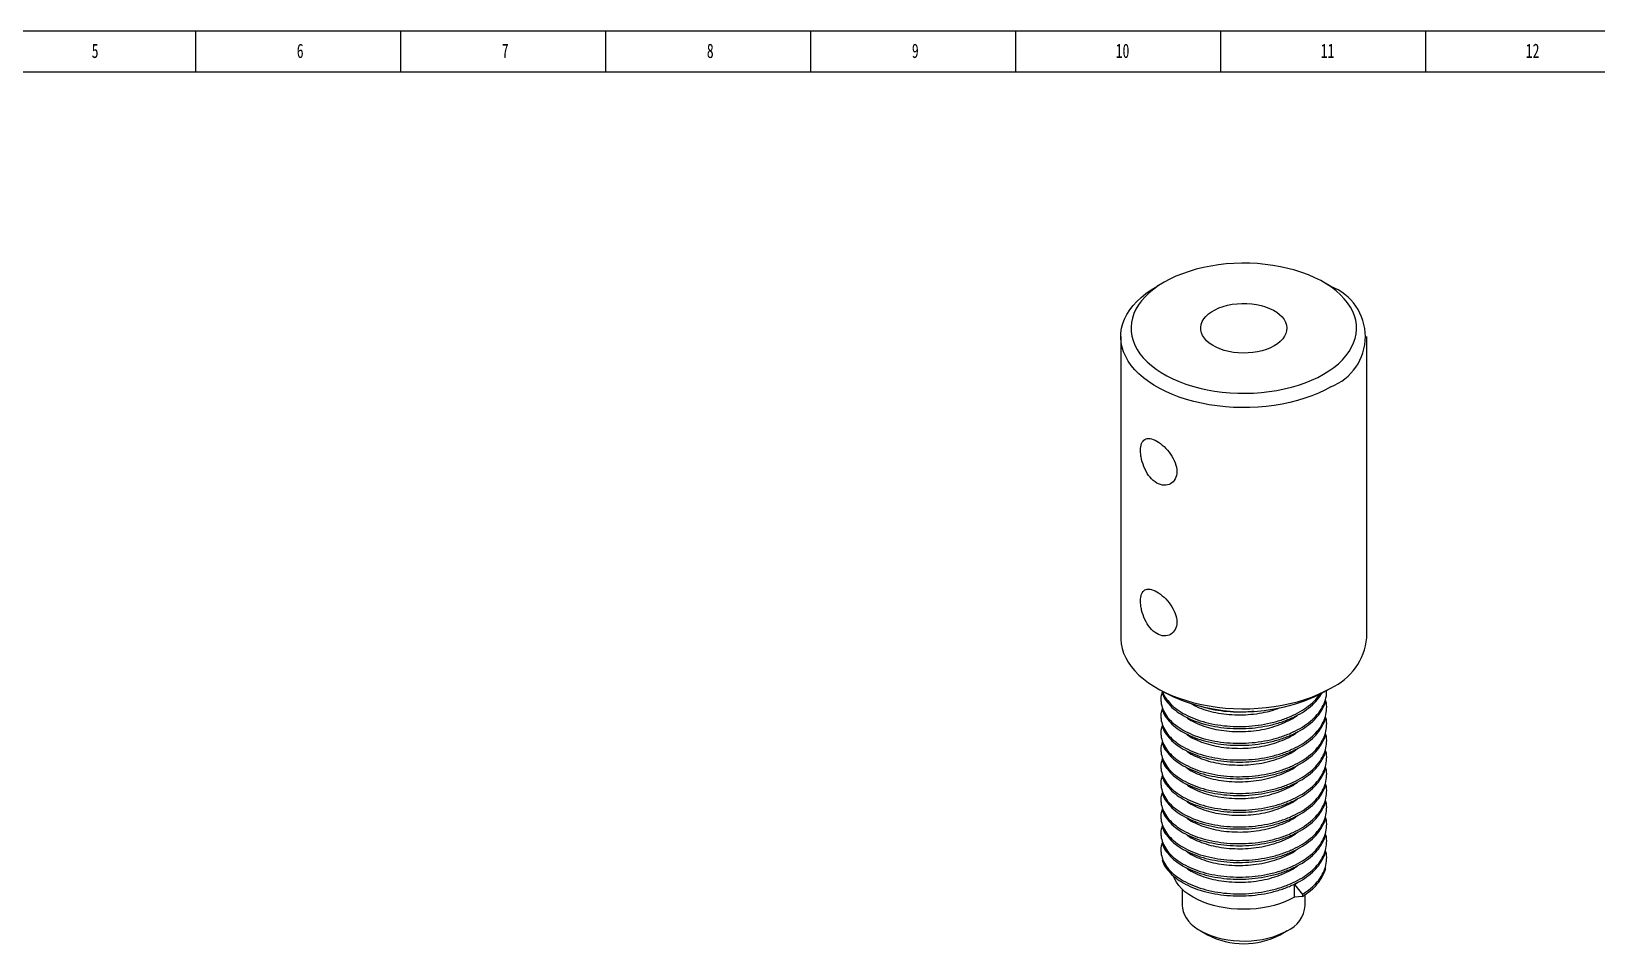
# Model space of a CAD drawing. Header units: millimetres. Extents: x 0 to 1189, y 0 to 841.
# Drawn here: x 212 to 593.7, y 618.4 to 841 of the extents above; entities that cross this region are included whole.
import ezdxf

# ---------------------------------------------------------------- set-up
doc = ezdxf.new("R2010")
doc.units = ezdxf.units.MM
doc.layers.add('10', color=7, linetype='Continuous')
doc.layers.add('5', color=7, linetype='Continuous')
doc.styles.add('SLDTEXTSTYLE5', font='TXT', dxfattribs={"width": 0.7})

msp = doc.modelspace()

# ---------------------------------------------------------------- linework, layer by layer
at = {"color": 7, "linetype": 'Continuous', "lineweight": 25}
for p, q in [((488.202, 779.774), (486.434, 778.753)), ((528.867, 778.753), (527.099, 779.774)), ((477.65, 766.508), (477.65, 693.02)), ((537.65, 693.02), (537.65, 766.508)), ((486.434, 680.776), (488.202, 679.755)), ((527.099, 679.755), (528.867, 680.776)), ((527.853, 679.275), (527.833, 679.495)), ((527.857, 679.496), (527.857, 680.006)), ((487.444, 677.965), (487.444, 677.454)), ((527.857, 675.413), (527.857, 675.923)), ((487.444, 673.882), (487.444, 673.372)), ((527.853, 675.192), (527.833, 675.413)), ((487.444, 669.799), (487.444, 669.289)), ((527.853, 671.11), (527.833, 671.33)), ((527.857, 671.33), (527.857, 671.841)), ((487.444, 665.717), (487.444, 665.206)), ((527.853, 667.027), (527.833, 667.247)), ((527.857, 667.248), (527.857, 667.758)), ((487.444, 661.634), (487.444, 661.124)), ((527.853, 662.944), (527.833, 663.164)), ((527.857, 663.165), (527.857, 663.675)), ((487.444, 657.551), (487.444, 657.041)), ((527.853, 658.862), (527.833, 659.082)), ((527.857, 659.082), (527.857, 659.593)), ((487.444, 653.469), (487.444, 652.958)), ((527.853, 654.779), (527.833, 654.999)), ((527.857, 655), (527.857, 655.51)), ((487.444, 649.386), (487.444, 648.876)), ((527.853, 650.696), (527.833, 650.916)), ((527.857, 650.917), (527.857, 651.427)), ((487.444, 645.303), (487.444, 644.793)), ((527.853, 646.613), (527.833, 646.834)), ((527.857, 646.834), (527.857, 647.345)), ((527.853, 642.531), (527.833, 642.751)), ((527.857, 642.751), (527.857, 643.262)), ((487.444, 641.22), (487.444, 640.71)), ((527.853, 638.448), (527.833, 638.668)), ((527.857, 638.669), (527.857, 639.179)), ((492.65, 631.679), (492.65, 627.697)), ((520.025, 632.801), (520.867, 633.414)), ((520.025, 632.801), (521.938, 630.42)), ((520.025, 629.739), (520.025, 632.801)), ((521.938, 629.91), (520.025, 629.739)), ((521.938, 630.42), (521.938, 629.91)), ((522.65, 627.697), (522.65, 630.423)), ((497.042, 621.574), (498.81, 620.553)), ((516.491, 620.553), (518.259, 621.574))]:
    msp.add_line(p, q, dxfattribs=at)
at = {"color": 7, "linetype": 'Continuous', "lineweight": 25, "flags": 128}
for points in [[(527.096, 757.324), (528.405, 758.135), (529.613, 758.996), (530.714, 759.903), (531.702, 760.853), (532.574, 761.841), (533.324, 762.861), (533.949, 763.908), (534.445, 764.979), (534.812, 766.066), (535.046, 767.166), (535.146, 768.273), (535.113, 769.381), (534.945, 770.485), (534.645, 771.579), (534.213, 772.659), (533.652, 773.718), (532.964, 774.753), (532.153, 775.757), (531.222, 776.726), (530.177, 777.656), (529.022, 778.541), (527.763, 779.377), (526.405, 780.16), (524.957, 780.887), (523.424, 781.554), (521.814, 782.158), (520.135, 782.695), (518.395, 783.163), (516.603, 783.56), (514.768, 783.884), (512.898, 784.134), (511.002, 784.307), (509.09, 784.403), (507.17, 784.423), (505.254, 784.365), (503.348, 784.23), (501.464, 784.018), (499.61, 783.732), (497.795, 783.371), (496.028, 782.938), (494.318, 782.435), (492.673, 781.864), (491.1, 781.228), (489.609, 780.531), (488.205, 779.775), (486.896, 778.965), (485.688, 778.104), (484.587, 777.196), (483.598, 776.246), (482.727, 775.259), (481.977, 774.239), (481.352, 773.191), (480.855, 772.121), (480.489, 771.033), (480.255, 769.933), (480.154, 768.827), (480.188, 767.719), (480.355, 766.615), (480.656, 765.521), (481.087, 764.441), (481.649, 763.381), (482.336, 762.347), (483.148, 761.343), (484.078, 760.373), (485.124, 759.444), (486.279, 758.559), (487.538, 757.723), (488.895, 756.939), (490.344, 756.212), (491.877, 755.545), (493.487, 754.942), (495.166, 754.405), (496.905, 753.936), (498.697, 753.539), (500.533, 753.215), (502.403, 752.966), (504.299, 752.793), (506.211, 752.696), (508.13, 752.677), (510.047, 752.735), (511.952, 752.87), (513.836, 753.081), (515.691, 753.368), (517.505, 753.729), (519.272, 754.162), (520.983, 754.665), (522.628, 755.236), (524.2, 755.871), (525.692, 756.568), (527.096, 757.324)], [(528.864, 754.262), (527.399, 753.472), (525.847, 752.739), (524.213, 752.068), (522.505, 751.462), (520.731, 750.923), (518.899, 750.453), (517.016, 750.055), (515.092, 749.731), (513.134, 749.482), (511.152, 749.308), (509.154, 749.212), (507.149, 749.192), (505.147, 749.25), (503.155, 749.385), (501.184, 749.597), (499.242, 749.884), (497.337, 750.245), (495.479, 750.679), (493.674, 751.184), (491.933, 751.757), (490.261, 752.396), (488.667, 753.098), (487.158, 753.86), (485.74, 754.678), (484.42, 755.55), (483.204, 756.47), (482.097, 757.435), (481.105, 758.44), (480.23, 759.482), (479.479, 760.555), (478.853, 761.654), (478.355, 762.776), (477.989, 763.914), (477.755, 765.063), (477.654, 766.219), (477.688, 767.376), (477.855, 768.53), (478.156, 769.674), (478.588, 770.804), (479.15, 771.915), (479.839, 773.002), (480.652, 774.06), (481.586, 775.084), (482.637, 776.07), (483.799, 777.013), (485.068, 777.909), (486.434, 778.753)], [(515.075, 764.264), (514.18, 763.803), (513.2, 763.404), (512.148, 763.073), (511.037, 762.812), (509.882, 762.627), (508.698, 762.519), (507.5, 762.489), (506.305, 762.538), (505.126, 762.666), (503.981, 762.87), (502.883, 763.149), (501.848, 763.498), (500.888, 763.913), (500.017, 764.388), (499.245, 764.917), (498.582, 765.494), (498.038, 766.111), (497.619, 766.759), (497.331, 767.431), (497.177, 768.117), (497.16, 768.809), (497.28, 769.498), (497.534, 770.174), (497.921, 770.829), (498.435, 771.455), (499.068, 772.042), (499.814, 772.584), (500.662, 773.074), (501.6, 773.504), (502.618, 773.87), (503.701, 774.166), (504.836, 774.39), (506.008, 774.537), (507.201, 774.606), (508.399, 774.596), (509.588, 774.507), (510.752, 774.341), (511.875, 774.099), (512.944, 773.785), (513.943, 773.402), (514.86, 772.957), (515.683, 772.453), (516.402, 771.899), (517.006, 771.302), (517.488, 770.668), (517.842, 770.007), (518.064, 769.327), (518.149, 768.636), (518.098, 767.945), (517.91, 767.261), (517.589, 766.595), (517.138, 765.953), (516.564, 765.346), (515.873, 764.78), (515.075, 764.264)], [(477.65, 693.02), (477.654, 692.73), (477.755, 691.574), (477.989, 690.425), (478.355, 689.287), (478.853, 688.166), (479.479, 687.066), (480.23, 685.993), (481.105, 684.952), (482.097, 683.946), (483.204, 682.981), (484.42, 682.061), (485.74, 681.19), (487.158, 680.371), (488.667, 679.609), (490.261, 678.907), (491.933, 678.268), (493.674, 677.695), (495.479, 677.191), (497.337, 676.757), (499.242, 676.395), (501.184, 676.108), (503.155, 675.897), (505.147, 675.762), (507.149, 675.704), (509.154, 675.723), (511.152, 675.819), (513.134, 675.993), (515.092, 676.242), (517.016, 676.567), (518.899, 676.965), (520.731, 677.434), (522.505, 677.973), (524.213, 678.58), (525.847, 679.251), (527.399, 679.983), (528.864, 680.774)], [(520.025, 629.739), (518.899, 629.144), (517.688, 628.607), (516.4, 628.134), (515.046, 627.727), (513.636, 627.389), (512.18, 627.124), (510.689, 626.934), (509.176, 626.819), (507.65, 626.78), (506.125, 626.819), (504.611, 626.934), (503.121, 627.124), (501.665, 627.389), (500.254, 627.727), (498.9, 628.134), (497.613, 628.607), (496.402, 629.144), (495.276, 629.739), (494.245, 630.389), (493.315, 631.088), (492.495, 631.831), (491.79, 632.613), (491.206, 633.427), (490.747, 634.268), (490.491, 634.897)], [(492.65, 627.697), (492.689, 627.079), (492.858, 626.261), (493.161, 625.455), (493.596, 624.67), (494.158, 623.913), (494.842, 623.19), (495.642, 622.507), (496.551, 621.872), (497.56, 621.289), (498.661, 620.764), (499.843, 620.302), (501.096, 619.908), (502.408, 619.583), (503.768, 619.332), (505.163, 619.157), (506.58, 619.059), (508.007, 619.04), (509.431, 619.098), (510.839, 619.235), (512.218, 619.448), (513.555, 619.736), (514.839, 620.096), (516.058, 620.525), (517.201, 621.019), (518.257, 621.573)]]:
    msp.add_lwpolyline(points, dxfattribs=at)
at = {"color": 7, "linetype": 'Continuous', "lineweight": 25}
for centre, radius, start, end in [((524.193, 766.508), 13.106, 290.87496, 69.10891), ((522.687, 694.481), 15.035, 294.25741, 354.42245), ((507.65, 717.151), 42.152, 242.52266, 297.47197), ((515.285, 628.344), 7.394, 293.70068, 354.97918), ((507.65, 637.552), 19.16, 242.52266, 297.47197)]:
    msp.add_arc(centre, radius, start, end, dxfattribs=at)
for points, knots in [([(486.437, 740.994), (485.851, 741.332), (485.302, 741.544), (484.318, 741.698), (483.889, 741.636), (483.197, 741.236), (482.929, 740.894), (482.575, 739.971), (482.483, 739.381), (482.483, 738.379), (482.506, 738.02), (482.595, 737.286), (482.662, 736.909), (482.929, 735.75), (483.194, 734.967), (483.892, 733.474), (484.319, 732.783), (485.302, 731.605), (485.858, 731.122), (487.013, 730.454), (487.621, 730.266), (488.771, 730.21), (489.322, 730.34), (490.259, 730.879), (490.647, 731.287), (491.18, 732.319), (491.321, 732.93), (491.322, 734.278), (491.181, 734.997), (490.652, 736.435), (490.262, 737.156), (489.33, 738.493), (488.778, 739.123), (487.629, 740.198), (487.023, 740.655), (486.437, 740.994)], [0, 0, 0, 0, 0.0625, 0.0625, 0.125, 0.125, 0.1875, 0.1875, 0.25, 0.25, 0.28125, 0.28125, 0.3125, 0.3125, 0.375, 0.375, 0.4375, 0.4375, 0.5, 0.5, 0.5625, 0.5625, 0.625, 0.625, 0.6875, 0.6875, 0.75, 0.75, 0.8125, 0.8125, 0.875, 0.875, 0.9375, 0.9375, 1, 1, 1, 1]), ([(486.437, 704.249), (485.851, 704.587), (485.302, 704.8), (484.318, 704.954), (483.889, 704.892), (483.197, 704.492), (482.929, 704.149), (482.575, 703.227), (482.483, 702.636), (482.483, 701.635), (482.506, 701.276), (482.595, 700.542), (482.662, 700.165), (482.929, 699.006), (483.194, 698.222), (483.892, 696.73), (484.319, 696.039), (485.302, 694.861), (485.858, 694.377), (487.013, 693.71), (487.621, 693.522), (488.771, 693.465), (489.322, 693.595), (490.259, 694.135), (490.647, 694.543), (491.18, 695.574), (491.321, 696.186), (491.322, 697.533), (491.181, 698.252), (490.652, 699.69), (490.262, 700.412), (489.33, 701.749), (488.778, 702.378), (487.629, 703.454), (487.023, 703.911), (486.437, 704.249)], [0, 0, 0, 0, 0.0625, 0.0625, 0.125, 0.125, 0.1875, 0.1875, 0.25, 0.25, 0.28125, 0.28125, 0.3125, 0.3125, 0.375, 0.375, 0.4375, 0.4375, 0.5, 0.5, 0.5625, 0.5625, 0.625, 0.625, 0.6875, 0.6875, 0.75, 0.75, 0.8125, 0.8125, 0.875, 0.875, 0.9375, 0.9375, 1, 1, 1, 1]), ([(487.767, 679.738), (487.677, 679.48), (487.396, 678.68), (487.42, 677.288), (487.821, 675.618), (488.722, 673.991), (490.07, 672.462), (491.823, 671.083), (493.931, 669.876), (496.361, 668.869), (499.082, 668.085), (502.017, 667.554), (505.061, 667.291), (508.144, 667.294), (511.219, 667.569), (514.24, 668.123), (517.117, 668.944), (519.716, 669.991), (522.02, 671.235), (524.006, 672.664), (525.649, 674.292), (526.885, 676.061), (527.616, 677.908), (527.917, 679.293), (527.832, 680.041), (527.817, 680.169)], [0, 0, 0, 0, 0.0215756, 0.0669692, 0.1130315, 0.1597366, 0.2065316, 0.2528578, 0.298294, 0.3442438, 0.3909004, 0.4377144, 0.4841256, 0.5296362, 0.5754664, 0.6220665, 0.6688913, 0.7153799, 0.7591963, 0.8048557, 0.8513683, 0.898195, 0.9447746, 0.9905632, 1, 1, 1, 1]), ([(487.79, 679.644), (487.823, 679.498), (487.984, 678.788), (488.744, 677.565), (490.064, 676.033), (491.825, 674.656), (493.931, 673.448), (496.361, 672.441), (499.082, 671.658), (502.017, 671.126), (505.061, 670.864), (508.144, 670.866), (511.219, 671.141), (514.24, 671.695), (517.117, 672.517), (519.715, 673.564), (522.021, 674.807), (523.999, 676.237), (525.652, 677.838), (526.391, 679.007), (526.755, 679.581)], [0, 0, 0, 0, 0.0151499, 0.0738715, 0.1327064, 0.1909517, 0.248078, 0.3058502, 0.3645109, 0.4233696, 0.4817218, 0.5389418, 0.5965634, 0.6551532, 0.7140255, 0.7724749, 0.8275649, 0.8849718, 0.9434515, 1, 1, 1, 1]), ([(487.838, 679.965), (487.858, 679.882), (488.01, 679.236), (488.749, 678.076), (490.063, 676.544), (491.825, 675.166), (493.931, 673.959), (496.361, 672.952), (499.082, 672.168), (502.017, 671.636), (505.061, 671.374), (508.144, 671.377), (511.219, 671.652), (514.24, 672.205), (517.118, 673.027), (519.715, 674.074), (522.023, 675.317), (523.991, 676.75), (525.426, 678.1), (526.011, 679), (526.212, 679.309)], [0, 0, 0, 0, 0.0088441, 0.0695478, 0.1303686, 0.1905798, 0.2496343, 0.3093565, 0.3699972, 0.4308426, 0.4911644, 0.5503157, 0.6098822, 0.6704496, 0.731309, 0.7917313, 0.8486807, 0.9080254, 0.968479, 1, 1, 1, 1]), ([(487.767, 675.655), (487.677, 675.397), (487.396, 674.597), (487.42, 673.205), (487.821, 671.536), (488.722, 669.908), (490.07, 668.379), (491.823, 667), (493.931, 665.793), (496.361, 664.786), (499.082, 664.003), (502.017, 663.471), (505.061, 663.209), (508.144, 663.211), (511.219, 663.486), (514.24, 664.04), (517.117, 664.862), (519.716, 665.909), (522.02, 667.153), (524.005, 668.581), (525.652, 670.209), (526.876, 671.978), (527.649, 673.827), (527.901, 675.696), (527.876, 677.009), (527.637, 677.675), (527.615, 677.735)], [0, 0, 0, 0, 0.0207338, 0.0643563, 0.1086216, 0.1535044, 0.1984737, 0.2429924, 0.2866559, 0.330813, 0.3756493, 0.4206368, 0.4652373, 0.5089723, 0.5530143, 0.5977963, 0.6427943, 0.6874691, 0.729576, 0.773454, 0.8181519, 0.8631516, 0.9079138, 0.951916, 0.9956817, 1, 1, 1, 1]), ([(487.79, 675.561), (487.823, 675.415), (487.984, 674.705), (488.744, 673.483), (490.064, 671.951), (491.825, 670.573), (493.931, 669.366), (496.361, 668.359), (499.082, 667.575), (502.017, 667.043), (505.061, 666.781), (508.144, 666.784), (511.219, 667.059), (514.24, 667.612), (517.117, 668.434), (519.716, 669.481), (522.02, 670.725), (524.004, 672.154), (525.658, 673.781), (526.853, 675.552), (527.506, 676.915), (527.609, 677.678), (527.627, 677.808)], [0, 0, 0, 0, 0.0141187, 0.0688434, 0.1236736, 0.1779544, 0.2311924, 0.2850323, 0.3397002, 0.3945526, 0.448933, 0.5022582, 0.5559578, 0.6105596, 0.6654247, 0.7198958, 0.7712359, 0.8247355, 0.8792347, 0.9341019, 0.9886796, 1, 1, 1, 1]), ([(494.914, 676.927), (495.205, 676.755), (496.089, 676.232), (497.883, 675.536), (500.227, 674.864), (502.772, 674.42), (505.408, 674.205), (508.077, 674.221), (510.744, 674.469), (513.346, 674.975), (515.257, 675.484), (516.206, 675.883), (516.396, 675.962)], [0, 0, 0, 0, 0.0556714, 0.1691756, 0.2844273, 0.4000684, 0.5147133, 0.6271315, 0.7403396, 0.8554517, 0.9711196, 1, 1, 1, 1]), ([(497.192, 676.337), (497.823, 676.142), (499.352, 675.671), (502.023, 675.212), (505.059, 674.952), (507.772, 674.927), (509.424, 675.1), (510.067, 675.167)], [0, 0, 0, 0, 0.1641246, 0.3974046, 0.628677, 0.855462, 1, 1, 1, 1]), ([(487.767, 671.572), (487.677, 671.314), (487.396, 670.514), (487.42, 669.122), (487.821, 667.453), (488.722, 665.825), (490.07, 664.296), (491.823, 662.918), (493.931, 661.711), (496.361, 660.704), (499.082, 659.92), (502.017, 659.388), (505.061, 659.126), (508.144, 659.129), (511.219, 659.404), (514.24, 659.957), (517.117, 660.779), (519.716, 661.826), (522.02, 663.07), (524.005, 664.498), (525.652, 666.127), (526.876, 667.895), (527.649, 669.744), (527.901, 671.613), (527.876, 672.926), (527.637, 673.593), (527.615, 673.652)], [0, 0, 0, 0, 0.0207338, 0.0643563, 0.1086216, 0.1535044, 0.1984737, 0.2429924, 0.2866559, 0.330813, 0.3756493, 0.4206368, 0.4652373, 0.5089723, 0.5530143, 0.5977963, 0.6427943, 0.6874691, 0.729576, 0.773454, 0.8181519, 0.8631516, 0.9079138, 0.951916, 0.9956817, 1, 1, 1, 1]), ([(487.79, 671.478), (487.823, 671.333), (487.984, 670.623), (488.744, 669.4), (490.064, 667.868), (491.825, 666.49), (493.931, 665.283), (496.361, 664.276), (499.082, 663.492), (502.017, 662.961), (505.061, 662.698), (508.144, 662.701), (511.219, 662.976), (514.24, 663.53), (517.117, 664.351), (519.716, 665.398), (522.02, 666.642), (524.004, 668.071), (525.658, 669.699), (526.853, 671.469), (527.506, 672.833), (527.609, 673.595), (527.627, 673.726)], [0, 0, 0, 0, 0.0141187, 0.0688434, 0.1236736, 0.1779544, 0.2311924, 0.2850323, 0.3397002, 0.3945526, 0.448933, 0.5022582, 0.5559578, 0.6105596, 0.6654247, 0.7198958, 0.7712359, 0.8247355, 0.8792347, 0.9341019, 0.9886796, 1, 1, 1, 1]), ([(493.464, 673.778), (493.64, 673.636), (494.3, 673.102), (495.783, 672.312), (497.869, 671.447), (500.231, 670.784), (502.771, 670.336), (505.408, 670.123), (508.078, 670.138), (510.741, 670.389), (513.356, 670.882), (515.852, 671.606), (518.09, 672.533), (519.781, 673.416), (520.593, 674.033), (520.867, 674.241)], [0, 0, 0, 0, 0.0303957, 0.113733, 0.1980135, 0.2835915, 0.3694586, 0.4545861, 0.5380601, 0.6221207, 0.707595, 0.7934821, 0.8787516, 0.9591184, 1, 1, 1, 1]), ([(487.767, 667.489), (487.677, 667.232), (487.396, 666.431), (487.42, 665.04), (487.821, 663.37), (488.722, 661.743), (490.07, 660.214), (491.823, 658.835), (493.931, 657.628), (496.361, 656.621), (499.082, 655.837), (502.017, 655.306), (505.061, 655.043), (508.144, 655.046), (511.219, 655.321), (514.24, 655.875), (517.117, 656.696), (519.716, 657.743), (522.02, 658.987), (524.005, 660.416), (525.652, 662.044), (526.876, 663.813), (527.649, 665.662), (527.901, 667.53), (527.876, 668.844), (527.637, 669.51), (527.615, 669.57)], [0, 0, 0, 0, 0.0207338, 0.0643563, 0.1086216, 0.1535044, 0.1984737, 0.2429924, 0.2866559, 0.330813, 0.3756493, 0.4206368, 0.4652373, 0.5089723, 0.5530143, 0.5977963, 0.6427943, 0.6874691, 0.729576, 0.773454, 0.8181519, 0.8631516, 0.9079138, 0.951916, 0.9956817, 1, 1, 1, 1]), ([(487.79, 667.396), (487.823, 667.25), (487.984, 666.54), (488.744, 665.317), (490.064, 663.785), (491.825, 662.407), (493.931, 661.2), (496.361, 660.193), (499.082, 659.41), (502.017, 658.878), (505.061, 658.616), (508.144, 658.618), (511.219, 658.893), (514.24, 659.447), (517.117, 660.269), (519.716, 661.316), (522.02, 662.559), (524.004, 663.988), (525.658, 665.616), (526.853, 667.387), (527.506, 668.75), (527.609, 669.512), (527.627, 669.643)], [0, 0, 0, 0, 0.0141187, 0.0688434, 0.1236736, 0.1779544, 0.2311924, 0.2850323, 0.3397002, 0.3945526, 0.448933, 0.5022582, 0.5559578, 0.6105596, 0.6654247, 0.7198958, 0.7712359, 0.8247355, 0.8792347, 0.9341019, 0.9886796, 1, 1, 1, 1]), ([(493.464, 669.695), (493.64, 669.553), (494.3, 669.019), (495.783, 668.23), (497.869, 667.364), (500.231, 666.701), (502.771, 666.254), (505.408, 666.04), (508.078, 666.055), (510.741, 666.306), (513.356, 666.8), (515.852, 667.523), (518.09, 668.45), (519.781, 669.333), (520.593, 669.95), (520.867, 670.158)], [0, 0, 0, 0, 0.0303957, 0.113733, 0.1980135, 0.2835915, 0.3694586, 0.4545861, 0.5380601, 0.6221207, 0.707595, 0.7934821, 0.8787516, 0.9591184, 1, 1, 1, 1]), ([(487.767, 663.407), (487.677, 663.149), (487.396, 662.349), (487.42, 660.957), (487.821, 659.288), (488.722, 657.66), (490.07, 656.131), (491.823, 654.752), (493.931, 653.545), (496.361, 652.538), (499.082, 651.755), (502.017, 651.223), (505.061, 650.961), (508.144, 650.963), (511.219, 651.238), (514.24, 651.792), (517.117, 652.614), (519.716, 653.661), (522.02, 654.904), (524.005, 656.333), (525.652, 657.961), (526.876, 659.73), (527.649, 661.579), (527.901, 663.448), (527.876, 664.761), (527.637, 665.427), (527.615, 665.487)], [0, 0, 0, 0, 0.0207338, 0.0643563, 0.1086216, 0.1535044, 0.1984737, 0.2429924, 0.2866559, 0.330813, 0.3756493, 0.4206368, 0.4652373, 0.5089723, 0.5530143, 0.5977963, 0.6427943, 0.6874691, 0.729576, 0.773454, 0.8181519, 0.8631516, 0.9079138, 0.951916, 0.9956817, 1, 1, 1, 1]), ([(487.79, 663.313), (487.823, 663.167), (487.984, 662.457), (488.744, 661.235), (490.064, 659.703), (491.825, 658.325), (493.931, 657.117), (496.361, 656.111), (499.082, 655.327), (502.017, 654.795), (505.061, 654.533), (508.144, 654.536), (511.219, 654.811), (514.24, 655.364), (517.117, 656.186), (519.716, 657.233), (522.02, 658.477), (524.004, 659.906), (525.658, 661.533), (526.853, 663.304), (527.506, 664.667), (527.609, 665.429), (527.627, 665.56)], [0, 0, 0, 0, 0.0141187, 0.0688434, 0.1236736, 0.1779544, 0.2311924, 0.2850323, 0.3397002, 0.3945526, 0.448933, 0.5022582, 0.5559578, 0.6105596, 0.6654247, 0.7198958, 0.7712359, 0.8247355, 0.8792347, 0.9341019, 0.9886796, 1, 1, 1, 1]), ([(493.464, 665.613), (493.64, 665.47), (494.3, 664.937), (495.783, 664.147), (497.869, 663.281), (500.231, 662.618), (502.771, 662.171), (505.408, 661.957), (508.078, 661.972), (510.741, 662.223), (513.356, 662.717), (515.852, 663.441), (518.09, 664.368), (519.781, 665.251), (520.593, 665.868), (520.867, 666.076)], [0, 0, 0, 0, 0.0303957, 0.113733, 0.1980135, 0.2835915, 0.3694586, 0.4545861, 0.5380601, 0.6221207, 0.707595, 0.7934821, 0.8787516, 0.9591184, 1, 1, 1, 1]), ([(487.767, 659.324), (487.677, 659.066), (487.396, 658.266), (487.42, 656.874), (487.821, 655.205), (488.722, 653.577), (490.07, 652.048), (491.823, 650.67), (493.931, 649.462), (496.361, 648.456), (499.082, 647.672), (502.017, 647.14), (505.061, 646.878), (508.144, 646.88), (511.219, 647.156), (514.24, 647.709), (517.117, 648.531), (519.716, 649.578), (522.02, 650.822), (524.005, 652.25), (525.652, 653.879), (526.876, 655.647), (527.649, 657.496), (527.901, 659.365), (527.876, 660.678), (527.637, 661.344), (527.615, 661.404)], [0, 0, 0, 0, 0.0207338, 0.0643563, 0.1086216, 0.1535044, 0.1984737, 0.2429924, 0.2866559, 0.330813, 0.3756493, 0.4206368, 0.4652373, 0.5089723, 0.5530143, 0.5977963, 0.6427943, 0.6874691, 0.729576, 0.773454, 0.8181519, 0.8631516, 0.9079138, 0.951916, 0.9956817, 1, 1, 1, 1]), ([(487.79, 659.23), (487.823, 659.085), (487.984, 658.375), (488.744, 657.152), (490.064, 655.62), (491.825, 654.242), (493.931, 653.035), (496.361, 652.028), (499.082, 651.244), (502.017, 650.713), (505.061, 650.45), (508.144, 650.453), (511.219, 650.728), (514.24, 651.282), (517.117, 652.103), (519.716, 653.15), (522.02, 654.394), (524.004, 655.823), (525.658, 657.451), (526.853, 659.221), (527.506, 660.585), (527.609, 661.347), (527.627, 661.478)], [0, 0, 0, 0, 0.0141187, 0.0688434, 0.1236736, 0.1779544, 0.2311924, 0.2850323, 0.3397002, 0.3945526, 0.448933, 0.5022582, 0.5559578, 0.6105596, 0.6654247, 0.7198958, 0.7712359, 0.8247355, 0.8792347, 0.9341019, 0.9886796, 1, 1, 1, 1]), ([(493.464, 661.53), (493.64, 661.387), (494.3, 660.854), (495.783, 660.064), (497.869, 659.198), (500.231, 658.535), (502.771, 658.088), (505.408, 657.875), (508.078, 657.89), (510.741, 658.141), (513.356, 658.634), (515.852, 659.358), (518.09, 660.285), (519.781, 661.168), (520.593, 661.785), (520.867, 661.993)], [0, 0, 0, 0, 0.0303957, 0.113733, 0.1980135, 0.2835915, 0.3694586, 0.4545861, 0.5380601, 0.6221207, 0.707595, 0.7934821, 0.8787516, 0.9591184, 1, 1, 1, 1]), ([(487.767, 655.241), (487.677, 654.984), (487.396, 654.183), (487.42, 652.792), (487.821, 651.122), (488.722, 649.494), (490.07, 647.966), (491.823, 646.587), (493.931, 645.38), (496.361, 644.373), (499.082, 643.589), (502.017, 643.057), (505.061, 642.795), (508.144, 642.798), (511.219, 643.073), (514.24, 643.626), (517.117, 644.448), (519.716, 645.495), (522.02, 646.739), (524.005, 648.168), (525.652, 649.796), (526.876, 651.565), (527.649, 653.414), (527.901, 655.282), (527.876, 656.596), (527.637, 657.262), (527.615, 657.322)], [0, 0, 0, 0, 0.02073379, 0.06435635, 0.10862157, 0.15350439, 0.19847374, 0.24299245, 0.28665592, 0.33081303, 0.37564925, 0.42063683, 0.46523726, 0.50897229, 0.55301433, 0.59779631, 0.6427943, 0.68746906, 0.72957603, 0.77345401, 0.81815188, 0.86315161, 0.90791383, 0.95191598, 0.99568166, 1, 1, 1, 1]), ([(487.79, 655.148), (487.823, 655.002), (487.984, 654.292), (488.744, 653.069), (490.064, 651.537), (491.825, 650.159), (493.931, 648.952), (496.361, 647.945), (499.082, 647.162), (502.017, 646.63), (505.061, 646.368), (508.144, 646.37), (511.219, 646.645), (514.24, 647.199), (517.117, 648.021), (519.716, 649.068), (522.02, 650.311), (524.004, 651.74), (525.658, 653.368), (526.853, 655.139), (527.506, 656.502), (527.609, 657.264), (527.627, 657.395)], [0, 0, 0, 0, 0.0141187, 0.0688434, 0.1236736, 0.1779544, 0.2311924, 0.2850323, 0.3397002, 0.3945526, 0.448933, 0.5022582, 0.5559578, 0.6105596, 0.6654247, 0.7198958, 0.7712359, 0.8247355, 0.8792347, 0.9341019, 0.9886796, 1, 1, 1, 1]), ([(493.464, 657.447), (493.64, 657.305), (494.3, 656.771), (495.783, 655.982), (497.869, 655.116), (500.231, 654.453), (502.771, 654.006), (505.408, 653.792), (508.078, 653.807), (510.741, 654.058), (513.356, 654.552), (515.852, 655.275), (518.09, 656.202), (519.781, 657.085), (520.593, 657.702), (520.867, 657.91)], [0, 0, 0, 0, 0.0303957, 0.113733, 0.1980135, 0.2835915, 0.3694586, 0.4545861, 0.5380601, 0.6221207, 0.707595, 0.7934821, 0.8787516, 0.9591184, 1, 1, 1, 1]), ([(487.767, 651.159), (487.677, 650.901), (487.396, 650.101), (487.42, 648.709), (487.821, 647.039), (488.722, 645.412), (490.07, 643.883), (491.823, 642.504), (493.931, 641.297), (496.361, 640.29), (499.082, 639.507), (502.017, 638.975), (505.061, 638.713), (508.144, 638.715), (511.219, 638.99), (514.24, 639.544), (517.117, 640.366), (519.716, 641.413), (522.02, 642.656), (524.005, 644.085), (525.652, 645.713), (526.876, 647.482), (527.649, 649.331), (527.901, 651.2), (527.876, 652.513), (527.637, 653.179), (527.615, 653.239)], [0, 0, 0, 0, 0.0207338, 0.0643563, 0.1086216, 0.1535044, 0.1984737, 0.2429924, 0.2866559, 0.330813, 0.3756493, 0.4206368, 0.4652373, 0.5089723, 0.5530143, 0.5977963, 0.6427943, 0.6874691, 0.729576, 0.773454, 0.8181519, 0.8631516, 0.9079138, 0.951916, 0.9956817, 1, 1, 1, 1]), ([(487.79, 651.065), (487.823, 650.919), (487.984, 650.209), (488.744, 648.987), (490.064, 647.455), (491.825, 646.077), (493.931, 644.869), (496.361, 643.863), (499.082, 643.079), (502.017, 642.547), (505.061, 642.285), (508.144, 642.287), (511.219, 642.563), (514.24, 643.116), (517.117, 643.938), (519.716, 644.985), (522.02, 646.229), (524.004, 647.657), (525.658, 649.285), (526.853, 651.056), (527.506, 652.419), (527.609, 653.181), (527.627, 653.312)], [0, 0, 0, 0, 0.0141187, 0.0688434, 0.1236736, 0.1779544, 0.2311924, 0.2850323, 0.3397002, 0.3945526, 0.448933, 0.5022582, 0.5559578, 0.6105596, 0.6654247, 0.7198958, 0.7712359, 0.8247355, 0.8792347, 0.9341019, 0.9886796, 1, 1, 1, 1]), ([(493.464, 653.365), (493.64, 653.222), (494.3, 652.689), (495.783, 651.899), (497.869, 651.033), (500.231, 650.37), (502.771, 649.923), (505.408, 649.709), (508.078, 649.724), (510.741, 649.975), (513.356, 650.469), (515.852, 651.193), (518.09, 652.119), (519.781, 653.002), (520.593, 653.619), (520.867, 653.827)], [0, 0, 0, 0, 0.0303957, 0.113733, 0.1980135, 0.2835915, 0.3694586, 0.4545861, 0.5380601, 0.6221207, 0.707595, 0.7934821, 0.8787516, 0.9591184, 1, 1, 1, 1]), ([(487.767, 647.076), (487.677, 646.818), (487.396, 646.018), (487.42, 644.626), (487.821, 642.957), (488.722, 641.329), (490.07, 639.8), (491.823, 638.421), (493.931, 637.214), (496.361, 636.207), (499.082, 635.424), (502.017, 634.892), (505.061, 634.63), (508.144, 634.632), (511.219, 634.907), (514.24, 635.461), (517.117, 636.283), (519.716, 637.33), (522.02, 638.574), (524.005, 640.002), (525.652, 641.63), (526.876, 643.399), (527.649, 645.248), (527.901, 647.117), (527.876, 648.43), (527.637, 649.096), (527.615, 649.156)], [0, 0, 0, 0, 0.0207338, 0.0643563, 0.1086216, 0.1535044, 0.1984737, 0.2429924, 0.2866559, 0.330813, 0.3756493, 0.4206368, 0.4652373, 0.5089723, 0.5530143, 0.5977963, 0.6427943, 0.6874691, 0.729576, 0.773454, 0.8181519, 0.8631516, 0.9079138, 0.951916, 0.9956817, 1, 1, 1, 1]), ([(487.79, 646.982), (487.823, 646.837), (487.984, 646.126), (488.744, 644.904), (490.064, 643.372), (491.825, 641.994), (493.931, 640.787), (496.361, 639.78), (499.082, 638.996), (502.017, 638.464), (505.061, 638.202), (508.144, 638.205), (511.219, 638.48), (514.24, 639.033), (517.117, 639.855), (519.716, 640.902), (522.02, 642.146), (524.004, 643.575), (525.658, 645.202), (526.853, 646.973), (527.506, 648.337), (527.609, 649.099), (527.627, 649.23)], [0, 0, 0, 0, 0.0141187, 0.0688434, 0.1236736, 0.1779544, 0.2311924, 0.2850323, 0.3397002, 0.3945526, 0.448933, 0.5022582, 0.5559578, 0.6105596, 0.6654247, 0.7198958, 0.7712359, 0.8247355, 0.8792347, 0.9341019, 0.9886796, 1, 1, 1, 1]), ([(493.464, 649.282), (493.64, 649.139), (494.3, 648.606), (495.783, 647.816), (497.869, 646.95), (500.231, 646.287), (502.771, 645.84), (505.408, 645.627), (508.078, 645.642), (510.741, 645.893), (513.356, 646.386), (515.852, 647.11), (518.09, 648.037), (519.781, 648.92), (520.593, 649.537), (520.867, 649.745)], [0, 0, 0, 0, 0.0303957, 0.113733, 0.1980135, 0.2835915, 0.3694586, 0.4545861, 0.5380601, 0.6221207, 0.707595, 0.7934821, 0.8787516, 0.9591184, 1, 1, 1, 1]), ([(487.79, 642.899), (487.823, 642.754), (487.984, 642.044), (488.744, 640.821), (490.064, 639.289), (491.825, 637.911), (493.931, 636.704), (496.361, 635.697), (499.082, 634.914), (502.017, 634.382), (505.061, 634.119), (508.144, 634.122), (511.219, 634.397), (514.24, 634.951), (517.117, 635.772), (519.716, 636.82), (522.02, 638.063), (524.004, 639.492), (525.658, 641.12), (526.853, 642.891), (527.506, 644.254), (527.609, 645.016), (527.627, 645.147)], [0, 0, 0, 0, 0.0141187, 0.0688434, 0.1236736, 0.1779544, 0.2311924, 0.2850323, 0.3397002, 0.3945526, 0.448933, 0.5022582, 0.5559578, 0.6105596, 0.6654247, 0.7198958, 0.7712359, 0.8247355, 0.8792347, 0.9341019, 0.9886796, 1, 1, 1, 1]), ([(493.464, 645.199), (493.64, 645.057), (494.3, 644.523), (495.783, 643.733), (497.869, 642.868), (500.231, 642.205), (502.771, 641.757), (505.408, 641.544), (508.078, 641.559), (510.741, 641.81), (513.356, 642.304), (515.852, 643.027), (518.09, 643.954), (519.781, 644.837), (520.593, 645.454), (520.867, 645.662)], [0, 0, 0, 0, 0.0303957, 0.113733, 0.1980135, 0.2835915, 0.3694586, 0.4545861, 0.5380601, 0.6221207, 0.707595, 0.7934821, 0.8787516, 0.9591184, 1, 1, 1, 1]), ([(487.767, 642.993), (487.677, 642.735), (487.396, 641.935), (487.42, 640.544), (487.821, 638.874), (488.722, 637.246), (490.07, 635.717), (491.823, 634.339), (493.931, 633.132), (496.361, 632.125), (499.082, 631.341), (502.017, 630.809), (505.061, 630.547), (508.144, 630.55), (511.219, 630.825), (514.24, 631.378), (517.117, 632.2), (519.716, 633.247), (522.02, 634.491), (524.005, 635.92), (525.652, 637.548), (526.876, 639.316), (527.649, 641.165), (527.901, 643.034), (527.876, 644.347), (527.637, 645.014), (527.615, 645.073)], [0, 0, 0, 0, 0.02073379, 0.06435635, 0.10862157, 0.15350439, 0.19847374, 0.24299245, 0.28665592, 0.33081303, 0.37564925, 0.42063683, 0.46523726, 0.50897229, 0.55301433, 0.59779631, 0.6427943, 0.68746906, 0.72957603, 0.77345401, 0.81815188, 0.86315161, 0.90791383, 0.95191598, 0.99568166, 1, 1, 1, 1]), ([(493.464, 641.117), (493.64, 640.974), (494.3, 640.44), (495.783, 639.651), (497.869, 638.785), (500.231, 638.122), (502.771, 637.675), (505.408, 637.461), (508.078, 637.476), (510.741, 637.727), (513.356, 638.221), (515.852, 638.945), (518.09, 639.871), (519.781, 640.754), (520.593, 641.371), (520.867, 641.579)], [0, 0, 0, 0, 0.03039574, 0.11373304, 0.19801347, 0.28359145, 0.36945863, 0.45458609, 0.5380601, 0.62212068, 0.70759503, 0.7934821, 0.87875158, 0.95911845, 1, 1, 1, 1]), ([(487.79, 638.817), (487.823, 638.671), (487.984, 637.961), (488.744, 636.738), (490.064, 635.206), (491.825, 633.829), (493.931, 632.621), (496.361, 631.614), (499.082, 630.831), (502.017, 630.299), (505.061, 630.037), (508.144, 630.039), (511.219, 630.314), (514.24, 630.868), (517.117, 631.69), (519.716, 632.737), (522.02, 633.981), (524.004, 635.409), (525.658, 637.037), (526.853, 638.808), (527.506, 640.171), (527.609, 640.933), (527.627, 641.064)], [0, 0, 0, 0, 0.0141187, 0.0688434, 0.1236736, 0.1779544, 0.2311924, 0.2850323, 0.3397002, 0.3945526, 0.448933, 0.5022582, 0.5559578, 0.6105596, 0.6654247, 0.7198958, 0.7712359, 0.8247355, 0.8792347, 0.9341019, 0.9886796, 1, 1, 1, 1]), ([(493.464, 637.034), (493.64, 636.891), (494.3, 636.358), (495.783, 635.568), (497.869, 634.702), (500.231, 634.039), (502.771, 633.592), (505.408, 633.379), (508.078, 633.393), (510.741, 633.645), (513.356, 634.138), (515.852, 634.862), (518.09, 635.789), (519.781, 636.672), (520.593, 637.289), (520.867, 637.497)], [0, 0, 0, 0, 0.03039574, 0.11373304, 0.19801347, 0.28359145, 0.36945863, 0.45458609, 0.5380601, 0.62212068, 0.70759503, 0.7934821, 0.87875158, 0.95911845, 1, 1, 1, 1]), ([(521.938, 630.42), (522.628, 630.887), (524.02, 631.828), (525.648, 633.467), (526.877, 635.233), (527.649, 637.083), (527.901, 638.952), (527.876, 640.265), (527.637, 640.931), (527.615, 640.991)], [0, 0, 0, 0, 0.1622562, 0.3275444, 0.4939487, 0.6594748, 0.8221902, 0.9840312, 1, 1, 1, 1]), ([(521.938, 629.91), (522.627, 630.377), (524.019, 631.318), (525.654, 632.957), (526.854, 634.724), (527.506, 636.088), (527.609, 636.851), (527.627, 636.981)], [0, 0, 0, 0, 0.2338634, 0.4720967, 0.7119388, 0.950515, 1, 1, 1, 1])]:
    msp.add_open_spline(points, degree=3, knots=knots, dxfattribs=at)
at = {"layer": '5', "color": 7}
msp.add_line((1189, 841), (0, 841), dxfattribs=at)
at = {"layer": '5'}
for p, q in [((252, 841), (252, 831.05)), ((302, 841), (302, 831.05)), ((352, 841), (352, 831.05)), ((402, 841), (402, 831.05)), ((452, 841), (452, 831.05)), ((502, 841), (502, 831.05)), ((552, 841), (552, 831.05))]:
    msp.add_line(p, q, dxfattribs=at)
at = {"layer": '5', "color": 7, "lineweight": 25}
msp.add_line((1179, 831.05), (25, 831.05), dxfattribs=at)

# ---------------------------------------------------------------- texts
at = {"layer": '10', "char_height": 3.5, "attachment_point": 2, "style": 'SLDTEXTSTYLE5'}
for s, insert in [('5', (227.544, 837.993)), ('6', (277.547, 837.993)), ('7', (327.547, 837.993)), ('8', (377.547, 837.993)), ('9', (427.547, 837.993)), ('10', (478.089, 837.993)), ('11', (528.089, 837.993)), ('12', (578.089, 837.993))]:
    msp.add_mtext(s, dxfattribs=dict(at, insert=insert))

doc.saveas('drawing.dxf')
